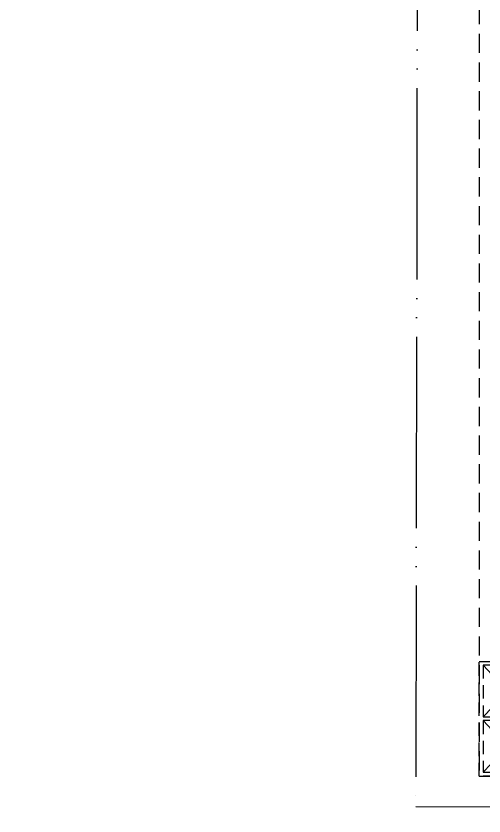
# Model space of a CAD drawing. Header units: millimetres. Extents: x -7616 to 421613, y 91067 to 341353.
# Drawn here: x 298608 to 323048, y 91684 to 133501 of the extents above; entities that cross this region are included whole.
import ezdxf

# ---------------------------------------------------------------- set-up
doc = ezdxf.new("R2010")
doc.units = ezdxf.units.MM
doc.header["$LTSCALE"] = 500
doc.header["$MEASUREMENT"] = 0
doc.linetypes.add('CEN-2', pattern=[26, 20, -2, 0, -2, 0, -2])
doc.linetypes.add('HOON1', pattern=[3, 2, -1])
doc.layers.add('e-plan', color=9, linetype='CONTINUOUS')

# ---------------------------------------------------------------- blocks, each defined once
blk = doc.blocks.new('A$C5A682445')
at = {"layer": 'e-plan', "linetype": 'CEN-2'}
blk.add_lwpolyline([(-343809, -111602), (-96696, -114499), (-95833, -114798), (-95367, -115584), (-95446, -166137), (-517, -166635), (-517, -166635), (0, 0), (0, 0), (0, 0), (-297528, 10)], dxfattribs=at)

msp = doc.modelspace()

# ---------------------------------------------------------------- linework, layer by layer
at = {"layer": 'e-plan', "linetype": 'HOON1', "ltscale": 0.7}
for p, q in [((322997, 99568), (325597, 96868)), ((323005, 96868), (325597, 99568)), ((325597, 96668), (322997, 93968)), ((322997, 96668), (325597, 93968))]:
    msp.add_line(p, q, dxfattribs=at)
at = {"layer": 'e-plan', "linetype": 'HOON1'}
msp.add_lwpolyline([(322797, 93768), (410847, 93768), (410847, 180518), (411697, 180518), (411697, 254918), (345747, 254918), (345747, 256818), (328747, 256818), (328747, 254918), (180497, 254918), (180497, 256818), (163497, 256818), (163497, 254918), (117061, 254918), (96746, 223754), (79283, 184113), (75797, 163222), (75797, 149818), (192597, 149818), (192597, 147568), (322797, 147568), (322797, 93768)], dxfattribs=at)
at = {"layer": 'e-plan', "linetype": 'HOON1', "ltscale": 0.7}
for points in [[(325797, 99768), (325797, 93768), (322797, 93768), (322797, 99768)], [(322997, 99568), (322997, 96868), (325597, 96868), (325597, 99568)], [(322997, 96668), (322997, 93968), (325597, 93968), (325597, 96668)]]:
    msp.add_lwpolyline(points, close=True, dxfattribs=at)

# ---------------------------------------------------------------- block references
at = {"layer": 'e-plan'}
msp.add_blockref('A$C5A682445', (414937, 258318), dxfattribs=at)

doc.saveas('drawing.dxf')
